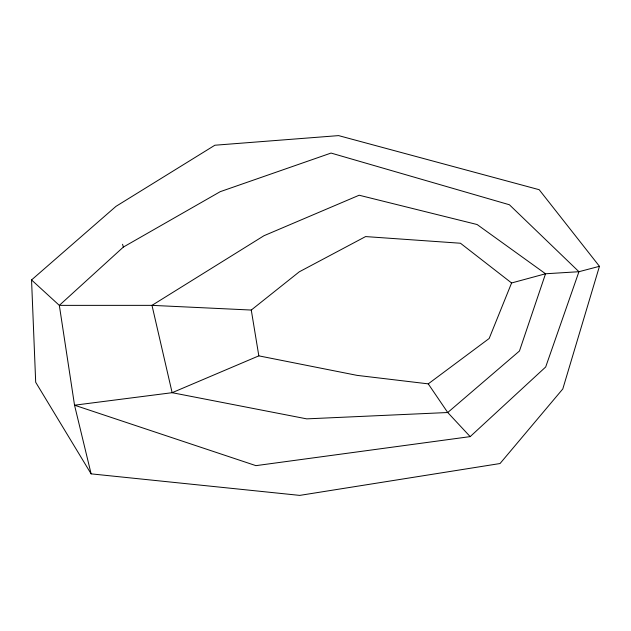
<?xml version="1.0" encoding="UTF-8"?>
<svg xmlns="http://www.w3.org/2000/svg" width="631" height="631" viewBox="0 0 631 631"><rect width="100%" height="100%" fill="white"/><g stroke="black" fill="none" stroke-linecap="round" stroke-linejoin="round"><path stroke-width="0.95" d="M599.45 266.314L562.797 388.956L500.036 463.533L299.733 495.39L91.116 473.857L35.691 382.26L31.55 279.943L115.978 206.361L214.879 145.225L338.602 135.61L539.182 189.702L599.45 266.314L578.942 271.709L545.539 273.775L511.591 282.972L489.167 338.484L428.252 383.861L357.091 375.374L258.828 355.86L172.137 392.695L74.537 405.197L59.33 305.372L31.55 279.943M91.116 473.857L74.537 405.197L255.934 465.646L470.182 436.62L545.681 366.982L578.942 271.709L509.406 204.76L331.054 153.065L220.219 191.674L123.368 247.068L59.33 305.372L151.992 305.357L251.272 310.05L299.252 271.835L365.601 236.578L460.464 243.235L511.591 282.972M470.182 436.62L447.734 412.516L428.252 383.861M122.556 244.268L123.368 247.068M251.272 310.05L258.828 355.86M545.539 273.775L519.455 351.01L447.734 412.516L306.729 418.866L172.137 392.695L151.992 305.357L263.963 235.726L359.149 195.231L477.115 224.526L545.539 273.775"/></g></svg>
